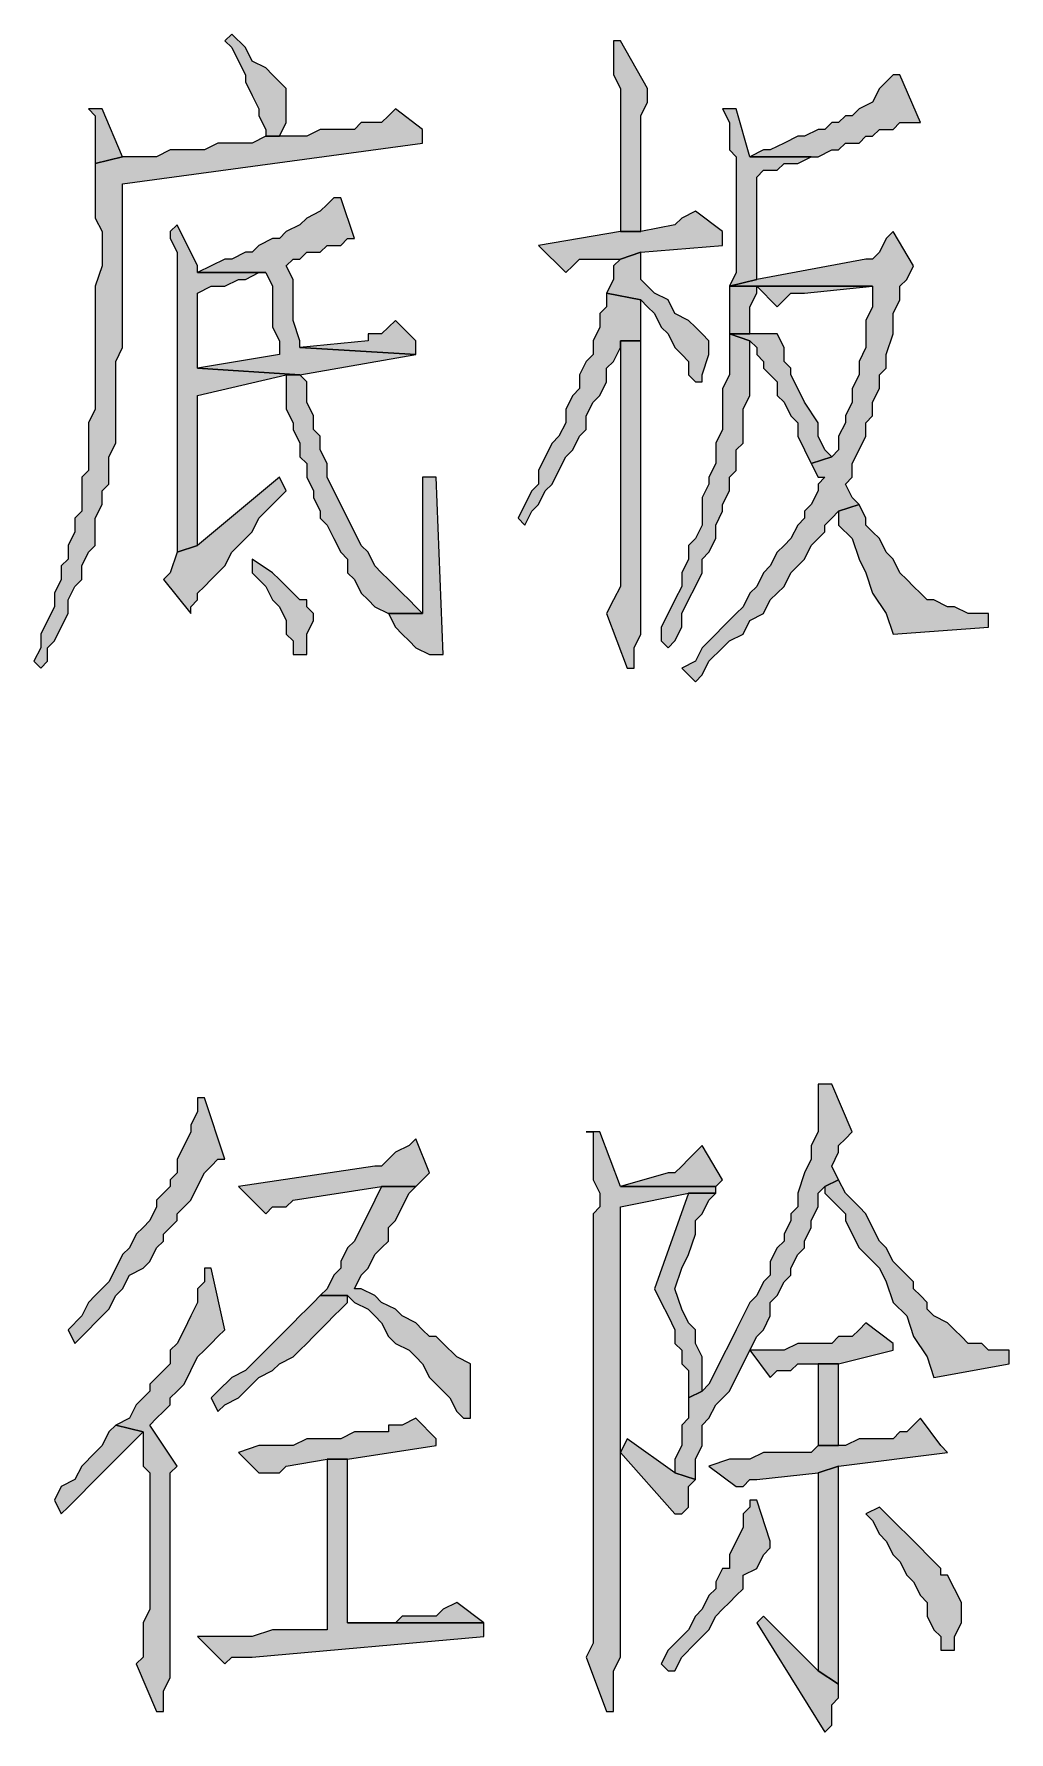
# Model space of a CAD drawing. Header units: inches. Extents: x 20 to 409, y 5 to 283.
# Drawn here: x 342.57 to 348.62, y 40.36 to 50.9 of the extents above; entities that cross this region are included whole.
import ezdxf

# ---------------------------------------------------------------- set-up
doc = ezdxf.new("R2010")
doc.units = ezdxf.units.IN
doc.header["$MEASUREMENT"] = 0
doc.layers.add('C00-00-00', color=7, linetype='Continuous')

msp = doc.modelspace()

# ---------------------------------------------------------------- hatches: boundary and pattern name
at = {"layer": 'C00-00-00'}
h = msp.add_hatch(color=0, dxfattribs=at)
h.dxf.hatch_style = 2
h.paths.add_polyline_path([(343.798, 50.902), (343.756, 50.86), (343.798, 50.818), (343.84, 50.733), (343.883, 50.648), (343.883, 50.606), (343.925, 50.521), (343.967, 50.437), (343.967, 50.394), (344.01, 50.31), (344.01, 50.267), (344.094, 50.267), (344.137, 50.352), (344.137, 50.564), (344.094, 50.606), (344.052, 50.648), (344.01, 50.691), (343.925, 50.733), (343.883, 50.818)])
h = msp.add_hatch(color=0, dxfattribs=at)
h.dxf.hatch_style = 2
h.paths.add_polyline_path([(346.211, 50.86), (346.169, 50.86), (346.169, 50.733), (346.169, 50.648), (346.211, 50.564), (346.211, 49.675), (346.338, 49.675), (346.338, 49.759), (346.338, 50.394), (346.38, 50.479), (346.38, 50.564)])
h = msp.add_hatch(color=0, dxfattribs=at)
h.dxf.hatch_style = 2
h.paths.add_polyline_path([(347.947, 50.648), (347.904, 50.648), (347.862, 50.606), (347.82, 50.564), (347.777, 50.479), (347.693, 50.437), (347.65, 50.394), (347.608, 50.394), (347.566, 50.352), (347.523, 50.352), (347.481, 50.31), (347.439, 50.31), (347.354, 50.267), (347.312, 50.267), (347.227, 50.225), (347.142, 50.183), (347.1, 50.183), (347.015, 50.14), (347.439, 50.14), (347.523, 50.183), (347.566, 50.183), (347.608, 50.225), (347.693, 50.225), (347.735, 50.267), (347.777, 50.267), (347.82, 50.31), (347.904, 50.31), (347.947, 50.352), (348.074, 50.352)])
h = msp.add_hatch(color=0, dxfattribs=at)
h.dxf.hatch_style = 2
h.paths.add_polyline_path([(344.814, 50.437), (344.772, 50.394), (344.729, 50.352), (344.602, 50.352), (344.56, 50.31), (344.348, 50.31), (344.264, 50.267), (344.01, 50.267), (343.925, 50.225), (343.713, 50.225), (343.629, 50.183), (343.417, 50.183), (343.332, 50.14), (343.121, 50.14), (342.951, 50.098), (342.951, 49.759), (342.994, 49.675), (342.994, 49.463), (342.951, 49.336), (342.951, 48.574), (342.909, 48.489), (342.909, 48.193), (342.867, 48.151), (342.867, 47.939), (342.824, 47.897), (342.824, 47.812), (342.782, 47.727), (342.782, 47.643), (342.74, 47.6), (342.74, 47.516), (342.697, 47.431), (342.697, 47.346), (342.655, 47.262), (342.613, 47.177), (342.613, 47.092), (342.57, 47.008), (342.613, 46.965), (342.655, 47.008), (342.655, 47.092), (342.697, 47.135), (342.74, 47.219), (342.782, 47.304), (342.782, 47.389), (342.824, 47.473), (342.867, 47.516), (342.867, 47.6), (342.909, 47.685), (342.951, 47.727), (342.951, 47.897), (342.994, 47.981), (342.994, 48.066), (343.036, 48.108), (343.036, 48.278), (343.078, 48.362), (343.078, 48.87), (343.121, 48.955), (343.121, 49.971), (344.983, 50.225), (344.983, 50.31)])
h = msp.add_hatch(color=0, dxfattribs=at)
h.dxf.hatch_style = 2
h.paths.add_polyline_path([(342.994, 50.437), (342.909, 50.437), (342.951, 50.394), (342.951, 50.098), (343.121, 50.14)])
h = msp.add_hatch(color=0, dxfattribs=at)
h.dxf.hatch_style = 2
h.paths.add_polyline_path([(346.931, 50.437), (346.846, 50.437), (346.888, 50.352), (346.888, 50.183), (346.931, 50.14), (346.931, 49.421), (346.888, 49.336), (347.058, 49.378), (347.058, 50.013), (347.1, 50.056), (347.185, 50.056), (347.227, 50.098), (347.312, 50.098), (347.396, 50.14), (347.015, 50.14)])
h = msp.add_hatch(color=0, dxfattribs=at)
h.dxf.hatch_style = 2
h.paths.add_polyline_path([(344.475, 49.886), (344.433, 49.886), (344.391, 49.844), (344.348, 49.802), (344.264, 49.759), (344.221, 49.717), (344.137, 49.675), (344.094, 49.632), (344.052, 49.632), (343.967, 49.59), (343.925, 49.548), (343.883, 49.548), (343.798, 49.505), (343.756, 49.505), (343.671, 49.463), (343.586, 49.421), (344.01, 49.421), (344.052, 49.336), (344.052, 49.082), (344.094, 48.997), (344.094, 48.913), (343.586, 48.828), (344.221, 48.786), (344.941, 48.913), (344.221, 48.955), (344.221, 48.997), (344.179, 49.124), (344.179, 49.378), (344.137, 49.463), (344.179, 49.505), (344.221, 49.505), (344.264, 49.548), (344.348, 49.548), (344.391, 49.59), (344.475, 49.59), (344.518, 49.632), (344.56, 49.632)])
h = msp.add_hatch(color=0, dxfattribs=at)
h.dxf.hatch_style = 2
h.paths.add_polyline_path([(346.677, 49.802), (346.592, 49.759), (346.55, 49.717), (346.338, 49.675), (346.211, 49.675), (345.703, 49.59), (345.872, 49.421), (345.915, 49.463), (345.957, 49.505), (346.211, 49.505), (346.338, 49.548), (346.846, 49.59), (346.846, 49.675)])
h = msp.add_hatch(color=0, dxfattribs=at)
h.dxf.hatch_style = 2
h.paths.add_polyline_path([(343.459, 49.717), (343.417, 49.675), (343.417, 49.632), (343.459, 49.548), (343.459, 47.685), (343.586, 47.727), (343.586, 48.659), (344.137, 48.786), (344.221, 48.786), (343.586, 48.828), (343.586, 49.294), (343.671, 49.336), (343.756, 49.336), (343.84, 49.378), (343.883, 49.378), (343.967, 49.421), (344.01, 49.421), (343.586, 49.421), (343.586, 49.463)])
h = msp.add_hatch(color=0, dxfattribs=at)
h.dxf.hatch_style = 2
h.paths.add_polyline_path([(347.904, 49.675), (347.862, 49.632), (347.82, 49.548), (347.777, 49.505), (347.735, 49.505), (347.058, 49.378), (346.888, 49.336), (347.777, 49.336), (347.777, 49.294), (347.777, 49.209), (347.735, 49.124), (347.735, 48.955), (347.693, 48.87), (347.693, 48.786), (347.65, 48.701), (347.65, 48.616), (347.608, 48.532), (347.608, 48.489), (347.566, 48.405), (347.566, 48.32), (347.523, 48.278), (347.396, 48.235), (347.439, 48.151), (347.481, 48.151), (347.439, 48.108), (347.439, 48.066), (347.396, 47.981), (347.354, 47.939), (347.354, 47.897), (347.312, 47.854), (347.269, 47.77), (347.227, 47.727), (347.185, 47.685), (347.142, 47.6), (347.1, 47.558), (347.058, 47.473), (347.015, 47.431), (346.973, 47.346), (346.931, 47.304), (346.846, 47.219), (346.804, 47.177), (346.719, 47.092), (346.677, 47.008), (346.592, 46.965), (346.677, 46.881), (346.719, 46.923), (346.761, 47.008), (346.846, 47.092), (346.888, 47.135), (346.973, 47.177), (347.015, 47.262), (347.1, 47.304), (347.142, 47.389), (347.185, 47.431), (347.227, 47.473), (347.269, 47.558), (347.312, 47.6), (347.354, 47.643), (347.396, 47.727), (347.439, 47.77), (347.481, 47.812), (347.481, 47.854), (347.523, 47.897), (347.566, 47.939), (347.693, 47.981), (347.65, 48.024), (347.608, 48.108), (347.65, 48.151), (347.65, 48.235), (347.693, 48.32), (347.735, 48.405), (347.735, 48.489), (347.777, 48.532), (347.777, 48.616), (347.82, 48.701), (347.82, 48.786), (347.862, 48.828), (347.862, 48.913), (347.904, 49.04), (347.904, 49.167), (347.947, 49.251), (347.947, 49.336), (347.989, 49.378), (348.031, 49.463)])
h = msp.add_hatch(color=0, dxfattribs=at)
h.dxf.hatch_style = 2
h.paths.add_polyline_path([(346.338, 49.548), (346.211, 49.505), (346.169, 49.463), (346.169, 49.378), (346.126, 49.294), (346.338, 49.251), (346.38, 49.209), (346.423, 49.167), (346.465, 49.082), (346.507, 49.04), (346.55, 48.955), (346.592, 48.913), (346.634, 48.87), (346.634, 48.786), (346.677, 48.743), (346.719, 48.743), (346.719, 48.786), (346.761, 48.913), (346.761, 48.997), (346.719, 49.04), (346.677, 49.082), (346.634, 49.124), (346.55, 49.167), (346.507, 49.251), (346.423, 49.294), (346.338, 49.378)])
h = msp.add_hatch(color=0, dxfattribs=at)
h.dxf.hatch_style = 2
h.paths.add_polyline_path([(346.888, 49.336), (346.888, 49.04), (347.015, 49.04), (347.015, 49.209), (347.058, 49.294), (347.058, 49.336)])
h = msp.add_hatch(color=0, dxfattribs=at)
h.dxf.hatch_style = 2
h.paths.add_polyline_path([(347.058, 49.336), (347.185, 49.209), (347.227, 49.251), (347.269, 49.294), (347.354, 49.294), (347.777, 49.336)])
h = msp.add_hatch(color=0, dxfattribs=at)
h.dxf.hatch_style = 2
h.paths.add_polyline_path([(346.126, 49.294), (346.126, 49.209), (346.084, 49.167), (346.084, 49.082), (346.042, 48.997), (346.042, 48.913), (345.999, 48.87), (345.957, 48.786), (345.957, 48.701), (345.915, 48.659), (345.872, 48.574), (345.872, 48.489), (345.83, 48.405), (345.788, 48.362), (345.745, 48.278), (345.703, 48.193), (345.703, 48.108), (345.661, 48.066), (345.618, 47.981), (345.576, 47.897), (345.618, 47.854), (345.661, 47.939), (345.703, 47.981), (345.745, 48.066), (345.788, 48.108), (345.83, 48.193), (345.872, 48.278), (345.915, 48.32), (345.957, 48.405), (345.999, 48.447), (345.999, 48.532), (346.042, 48.616), (346.084, 48.659), (346.126, 48.743), (346.126, 48.828), (346.169, 48.87), (346.211, 48.955), (346.211, 48.997), (346.338, 48.997), (346.338, 49.251)])
h = msp.add_hatch(color=0, dxfattribs=at)
h.dxf.hatch_style = 2
h.paths.add_polyline_path([(344.814, 49.124), (344.729, 49.04), (344.645, 49.04), (344.645, 48.997), (344.221, 48.955), (344.941, 48.913), (344.941, 48.997)])
h = msp.add_hatch(color=0, dxfattribs=at)
h.dxf.hatch_style = 2
h.paths.add_polyline_path([(346.888, 49.04), (346.888, 48.786), (346.846, 48.701), (346.846, 48.447), (346.804, 48.362), (346.804, 48.235), (346.761, 48.151), (346.761, 48.108), (346.719, 48.024), (346.719, 47.854), (346.677, 47.77), (346.634, 47.727), (346.634, 47.643), (346.592, 47.558), (346.592, 47.473), (346.55, 47.389), (346.507, 47.304), (346.465, 47.219), (346.465, 47.135), (346.507, 47.092), (346.55, 47.135), (346.592, 47.219), (346.592, 47.304), (346.634, 47.389), (346.677, 47.473), (346.719, 47.558), (346.719, 47.643), (346.761, 47.685), (346.804, 47.77), (346.804, 47.854), (346.846, 47.939), (346.846, 47.981), (346.888, 48.066), (346.888, 48.151), (346.931, 48.193), (346.931, 48.32), (346.973, 48.362), (346.973, 48.574), (347.015, 48.659), (347.015, 48.997)])
h = msp.add_hatch(color=0, dxfattribs=at)
h.dxf.hatch_style = 2
h.paths.add_polyline_path([(347.185, 49.04), (346.888, 49.04), (347.015, 48.997), (347.058, 48.955), (347.058, 48.913), (347.1, 48.87), (347.1, 48.828), (347.142, 48.786), (347.185, 48.743), (347.185, 48.659), (347.227, 48.616), (347.269, 48.532), (347.312, 48.489), (347.312, 48.405), (347.354, 48.32), (347.396, 48.235), (347.523, 48.278), (347.481, 48.32), (347.439, 48.405), (347.439, 48.489), (347.354, 48.616), (347.312, 48.701), (347.269, 48.786), (347.269, 48.828), (347.227, 48.87), (347.227, 48.955)])
h = msp.add_hatch(color=0, dxfattribs=at)
h.dxf.hatch_style = 2
h.paths.add_polyline_path([(346.338, 48.997), (346.211, 48.997), (346.211, 48.913), (346.211, 47.473), (346.169, 47.389), (346.126, 47.304), (346.253, 46.965), (346.296, 46.965), (346.296, 47.092), (346.338, 47.177), (346.338, 47.473)])
h = msp.add_hatch(color=0, dxfattribs=at)
h.dxf.hatch_style = 2
h.paths.add_polyline_path([(344.221, 48.786), (344.137, 48.786), (344.137, 48.743), (344.137, 48.574), (344.179, 48.489), (344.179, 48.447), (344.221, 48.362), (344.221, 48.278), (344.264, 48.235), (344.264, 48.151), (344.306, 48.066), (344.306, 48.024), (344.348, 47.939), (344.348, 47.897), (344.391, 47.854), (344.433, 47.77), (344.475, 47.685), (344.518, 47.643), (344.518, 47.558), (344.56, 47.516), (344.602, 47.431), (344.645, 47.389), (344.687, 47.346), (344.772, 47.304), (344.983, 47.304), (344.941, 47.346), (344.899, 47.389), (344.856, 47.431), (344.814, 47.473), (344.772, 47.516), (344.729, 47.558), (344.687, 47.6), (344.645, 47.685), (344.602, 47.727), (344.56, 47.812), (344.518, 47.897), (344.475, 47.981), (344.433, 48.066), (344.391, 48.151), (344.391, 48.235), (344.348, 48.32), (344.348, 48.405), (344.306, 48.447), (344.306, 48.532), (344.264, 48.616), (344.264, 48.743)])
h = msp.add_hatch(color=0, dxfattribs=at)
h.dxf.hatch_style = 2
h.paths.add_polyline_path([(344.094, 48.151), (343.586, 47.727), (343.459, 47.685), (343.417, 47.558), (343.375, 47.516), (343.544, 47.304), (343.544, 47.346), (343.586, 47.389), (343.586, 47.431), (343.629, 47.473), (343.671, 47.516), (343.713, 47.558), (343.756, 47.6), (343.798, 47.685), (343.84, 47.727), (343.925, 47.812), (343.967, 47.897), (344.052, 47.981), (344.137, 48.066)])
h = msp.add_hatch(color=0, dxfattribs=at)
h.dxf.hatch_style = 2
h.paths.add_polyline_path([(345.068, 48.151), (344.983, 48.151), (344.983, 47.304), (344.772, 47.304), (344.814, 47.219), (344.856, 47.177), (344.899, 47.135), (344.941, 47.092), (345.026, 47.05), (345.11, 47.05)])
h = msp.add_hatch(color=0, dxfattribs=at)
h.dxf.hatch_style = 2
h.paths.add_polyline_path([(347.693, 47.981), (347.566, 47.939), (347.566, 47.854), (347.65, 47.77), (347.693, 47.643), (347.735, 47.558), (347.777, 47.431), (347.862, 47.304), (347.904, 47.177), (348.497, 47.219), (348.497, 47.304), (348.455, 47.304), (348.37, 47.304), (348.285, 47.346), (348.243, 47.346), (348.158, 47.389), (348.116, 47.389), (348.074, 47.431), (348.031, 47.473), (347.989, 47.516), (347.947, 47.558), (347.904, 47.643), (347.862, 47.685), (347.82, 47.77), (347.777, 47.812), (347.735, 47.854), (347.735, 47.897)])
h = msp.add_hatch(color=0, dxfattribs=at)
h.dxf.hatch_style = 2
h.paths.add_polyline_path([(343.925, 47.643), (343.925, 47.558), (343.967, 47.516), (344.01, 47.473), (344.052, 47.389), (344.094, 47.346), (344.137, 47.262), (344.137, 47.177), (344.179, 47.135), (344.179, 47.05), (344.264, 47.05), (344.264, 47.177), (344.306, 47.262), (344.306, 47.304), (344.264, 47.346), (344.264, 47.389), (344.221, 47.389), (344.179, 47.431), (344.094, 47.516), (344.052, 47.558)])
h = msp.add_hatch(color=0, dxfattribs=at)
h.dxf.hatch_style = 2
h.paths.add_polyline_path([(347.523, 44.383), (347.439, 44.383), (347.439, 44.341), (347.439, 44.087), (347.396, 44.002), (347.396, 43.917), (347.354, 43.833), (347.312, 43.706), (347.312, 43.621), (347.269, 43.579), (347.269, 43.536), (347.227, 43.452), (347.227, 43.409), (347.185, 43.367), (347.142, 43.282), (347.142, 43.198), (347.1, 43.155), (347.058, 43.071), (347.015, 43.028), (346.973, 42.944), (346.931, 42.859), (346.888, 42.774), (346.846, 42.69), (346.804, 42.605), (346.761, 42.52), (346.719, 42.478), (346.634, 42.436), (346.634, 42.309), (346.592, 42.266), (346.592, 42.139), (346.55, 42.055), (346.55, 41.97), (346.677, 41.928), (346.677, 42.055), (346.719, 42.139), (346.719, 42.266), (346.761, 42.309), (346.804, 42.393), (346.888, 42.478), (346.931, 42.563), (346.973, 42.647), (347.015, 42.732), (347.058, 42.817), (347.1, 42.859), (347.142, 42.944), (347.142, 43.028), (347.185, 43.071), (347.227, 43.155), (347.269, 43.198), (347.269, 43.24), (347.312, 43.325), (347.354, 43.367), (347.354, 43.409), (347.396, 43.494), (347.396, 43.536), (347.439, 43.621), (347.439, 43.706), (347.481, 43.748), (347.566, 43.79), (347.523, 43.875), (347.566, 43.96), (347.566, 44.002), (347.608, 44.044), (347.65, 44.087)])
h = msp.add_hatch(color=0, dxfattribs=at)
h.dxf.hatch_style = 2
h.paths.add_polyline_path([(343.629, 44.298), (343.586, 44.298), (343.586, 44.214), (343.544, 44.129), (343.544, 44.087), (343.502, 44.002), (343.459, 43.917), (343.459, 43.833), (343.417, 43.79), (343.417, 43.748), (343.375, 43.706), (343.332, 43.663), (343.332, 43.621), (343.29, 43.536), (343.248, 43.494), (343.205, 43.452), (343.163, 43.367), (343.121, 43.325), (343.078, 43.24), (343.036, 43.155), (342.951, 43.071), (342.909, 43.028), (342.867, 42.944), (342.782, 42.859), (342.824, 42.774), (342.909, 42.859), (342.951, 42.901), (343.036, 42.986), (343.078, 43.071), (343.121, 43.113), (343.163, 43.198), (343.248, 43.24), (343.29, 43.282), (343.332, 43.367), (343.375, 43.409), (343.375, 43.452), (343.417, 43.494), (343.459, 43.536), (343.459, 43.579), (343.502, 43.621), (343.544, 43.663), (343.586, 43.748), (343.629, 43.833), (343.671, 43.875), (343.713, 43.917), (343.756, 43.917)])
h = msp.add_hatch(color=0, dxfattribs=at)
h.dxf.hatch_style = 2
h.paths.add_polyline_path([(346.084, 44.087), (345.999, 44.087), (346.042, 44.087), (346.042, 43.79), (346.084, 43.706), (346.084, 43.621), (346.042, 43.579), (346.042, 42.309), (346.042, 42.139), (346.042, 40.912), (345.999, 40.827), (346.126, 40.488), (346.169, 40.488), (346.169, 40.615), (346.169, 40.742), (346.211, 40.827), (346.211, 43.621), (346.634, 43.706), (346.804, 43.706), (346.804, 43.748), (346.211, 43.748)])
h = msp.add_hatch(color=0, dxfattribs=at)
h.dxf.hatch_style = 2
h.paths.add_polyline_path([(344.941, 44.044), (344.899, 44.002), (344.814, 43.96), (344.772, 43.917), (344.729, 43.875), (344.687, 43.875), (343.84, 43.748), (344.01, 43.579), (344.052, 43.621), (344.137, 43.621), (344.179, 43.663), (344.729, 43.748), (344.941, 43.748), (344.983, 43.79), (345.026, 43.833)])
h = msp.add_hatch(color=0, dxfattribs=at)
h.dxf.hatch_style = 2
h.paths.add_polyline_path([(346.719, 44.002), (346.634, 43.917), (346.592, 43.875), (346.55, 43.833), (346.507, 43.833), (346.211, 43.748), (346.804, 43.748), (346.846, 43.79)])
h = msp.add_hatch(color=0, dxfattribs=at)
h.dxf.hatch_style = 2
h.paths.add_polyline_path([(344.941, 43.748), (344.729, 43.748), (344.687, 43.663), (344.645, 43.579), (344.602, 43.494), (344.56, 43.409), (344.518, 43.367), (344.475, 43.282), (344.475, 43.24), (344.433, 43.198), (344.391, 43.113), (344.348, 43.071), (344.518, 43.071), (344.56, 43.028), (344.645, 42.986), (344.687, 42.944), (344.729, 42.901), (344.772, 42.817), (344.814, 42.774), (344.899, 42.732), (344.941, 42.69), (344.983, 42.647), (345.026, 42.563), (345.068, 42.52), (345.11, 42.478), (345.153, 42.436), (345.195, 42.351), (345.237, 42.309), (345.28, 42.309), (345.28, 42.351), (345.28, 42.647), (345.195, 42.69), (345.11, 42.774), (345.068, 42.817), (345.026, 42.817), (344.983, 42.859), (344.941, 42.901), (344.856, 42.944), (344.814, 42.986), (344.729, 43.028), (344.687, 43.071), (344.602, 43.113), (344.56, 43.113), (344.602, 43.198), (344.645, 43.24), (344.687, 43.325), (344.729, 43.367), (344.772, 43.409), (344.772, 43.494), (344.814, 43.536), (344.856, 43.621), (344.899, 43.706)])
h = msp.add_hatch(color=0, dxfattribs=at)
h.dxf.hatch_style = 2
h.paths.add_polyline_path([(347.566, 43.79), (347.481, 43.748), (347.481, 43.706), (347.523, 43.663), (347.566, 43.621), (347.608, 43.579), (347.608, 43.536), (347.65, 43.452), (347.693, 43.367), (347.735, 43.325), (347.82, 43.24), (347.862, 43.155), (347.904, 43.028), (347.989, 42.944), (348.031, 42.817), (348.116, 42.69), (348.158, 42.563), (348.624, 42.647), (348.624, 42.732), (348.582, 42.732), (348.497, 42.732), (348.455, 42.774), (348.37, 42.774), (348.328, 42.817), (348.285, 42.859), (348.243, 42.901), (348.158, 42.944), (348.116, 42.986), (348.116, 43.028), (348.074, 43.071), (348.031, 43.113), (348.031, 43.155), (347.989, 43.198), (347.947, 43.24), (347.904, 43.282), (347.862, 43.367), (347.82, 43.409), (347.777, 43.494), (347.735, 43.579), (347.693, 43.621), (347.608, 43.706)])
h = msp.add_hatch(color=0, dxfattribs=at)
h.dxf.hatch_style = 2
h.paths.add_polyline_path([(346.804, 43.706), (346.634, 43.706), (346.423, 43.113), (346.465, 43.028), (346.507, 42.944), (346.55, 42.859), (346.55, 42.774), (346.592, 42.732), (346.592, 42.647), (346.634, 42.605), (346.634, 42.436), (346.719, 42.478), (346.719, 42.69), (346.677, 42.774), (346.677, 42.859), (346.634, 42.901), (346.592, 42.986), (346.55, 43.113), (346.592, 43.24), (346.634, 43.325), (346.677, 43.452), (346.677, 43.536), (346.719, 43.579), (346.761, 43.663)])
h = msp.add_hatch(color=0, dxfattribs=at)
h.dxf.hatch_style = 2
h.paths.add_polyline_path([(343.671, 43.24), (343.629, 43.24), (343.629, 43.155), (343.586, 43.113), (343.586, 43.028), (343.544, 42.944), (343.502, 42.859), (343.459, 42.774), (343.417, 42.732), (343.417, 42.647), (343.375, 42.605), (343.332, 42.563), (343.29, 42.52), (343.29, 42.478), (343.248, 42.436), (343.205, 42.393), (343.163, 42.309), (343.078, 42.266), (343.248, 42.224), (343.248, 42.012), (343.29, 41.97), (343.29, 41.928), (343.29, 41.885), (343.29, 41.123), (343.248, 41.039), (343.248, 40.827), (343.205, 40.785), (343.332, 40.488), (343.375, 40.488), (343.375, 40.531), (343.375, 40.615), (343.417, 40.7), (343.417, 41.97), (343.459, 42.012), (343.29, 42.266), (343.332, 42.309), (343.375, 42.351), (343.417, 42.393), (343.417, 42.436), (343.459, 42.478), (343.502, 42.52), (343.544, 42.605), (343.586, 42.69), (343.629, 42.732), (343.671, 42.774), (343.713, 42.817), (343.756, 42.859)])
h = msp.add_hatch(color=0, dxfattribs=at)
h.dxf.hatch_style = 2
h.paths.add_polyline_path([(344.348, 43.071), (344.306, 43.028), (344.264, 42.986), (344.221, 42.944), (344.179, 42.901), (344.137, 42.859), (344.094, 42.817), (344.052, 42.774), (344.01, 42.732), (343.925, 42.647), (343.883, 42.605), (343.798, 42.563), (343.713, 42.478), (343.671, 42.436), (343.713, 42.351), (343.756, 42.393), (343.84, 42.436), (343.925, 42.52), (343.967, 42.563), (344.052, 42.605), (344.094, 42.647), (344.179, 42.69), (344.221, 42.732), (344.264, 42.774), (344.306, 42.817), (344.348, 42.859), (344.391, 42.901), (344.433, 42.944), (344.475, 42.986), (344.518, 43.028), (344.518, 43.071)])
h = msp.add_hatch(color=0, dxfattribs=at)
h.dxf.hatch_style = 2
h.paths.add_polyline_path([(347.735, 42.901), (347.693, 42.859), (347.65, 42.817), (347.566, 42.817), (347.523, 42.774), (347.312, 42.774), (347.227, 42.732), (347.015, 42.732), (347.142, 42.563), (347.185, 42.605), (347.269, 42.605), (347.312, 42.647), (347.566, 42.647), (347.904, 42.732), (347.904, 42.774)])
h = msp.add_hatch(color=0, dxfattribs=at)
h.dxf.hatch_style = 2
h.paths.add_polyline_path([(347.566, 42.139), (347.566, 42.647), (347.439, 42.647), (347.439, 42.139)])
h = msp.add_hatch(color=0, dxfattribs=at)
h.dxf.hatch_style = 2
h.paths.add_polyline_path([(344.941, 42.309), (344.856, 42.266), (344.772, 42.266), (344.772, 42.224), (344.56, 42.224), (344.475, 42.182), (344.264, 42.182), (344.179, 42.139), (343.967, 42.139), (343.84, 42.097), (343.967, 41.97), (344.094, 41.97), (344.137, 42.012), (344.391, 42.055), (344.518, 42.055), (345.068, 42.139), (345.068, 42.182)])
h = msp.add_hatch(color=0, dxfattribs=at)
h.dxf.hatch_style = 2
h.paths.add_polyline_path([(348.074, 42.309), (348.031, 42.266), (347.989, 42.224), (347.947, 42.224), (347.904, 42.182), (347.693, 42.182), (347.608, 42.139), (347.439, 42.139), (347.396, 42.097), (347.1, 42.097), (347.015, 42.055), (346.888, 42.055), (346.761, 42.012), (346.931, 41.885), (346.973, 41.885), (347.015, 41.928), (347.058, 41.928), (347.439, 41.97), (347.566, 42.012), (348.243, 42.097), (348.201, 42.139)])
h = msp.add_hatch(color=0, dxfattribs=at)
h.dxf.hatch_style = 2
h.paths.add_polyline_path([(343.078, 42.266), (343.036, 42.224), (342.994, 42.139), (342.951, 42.097), (342.867, 42.012), (342.824, 41.928), (342.74, 41.885), (342.697, 41.801), (342.74, 41.716), (342.782, 41.758), (342.867, 41.843), (342.909, 41.885), (342.994, 41.97), (343.036, 42.012), (343.078, 42.055), (343.163, 42.139), (343.205, 42.182), (343.248, 42.224)])
h = msp.add_hatch(color=0, dxfattribs=at)
h.dxf.hatch_style = 2
h.paths.add_polyline_path([(346.253, 42.182), (346.211, 42.097), (346.55, 41.716), (346.592, 41.716), (346.634, 41.758), (346.634, 41.885), (346.677, 41.928), (346.55, 41.97)])
h = msp.add_hatch(color=0, dxfattribs=at)
h.dxf.hatch_style = 2
h.paths.add_polyline_path([(344.518, 42.055), (344.391, 42.055), (344.391, 40.996), (344.052, 40.996), (343.925, 40.954), (343.586, 40.954), (343.756, 40.785), (343.798, 40.827), (343.925, 40.827), (345.364, 40.954), (345.364, 41.039), (344.518, 41.039)])
h = msp.add_hatch(color=0, dxfattribs=at)
h.dxf.hatch_style = 2
h.paths.add_polyline_path([(347.566, 42.012), (347.439, 41.97), (347.439, 40.742), (347.566, 40.658)])
h = msp.add_hatch(color=0, dxfattribs=at)
h.dxf.hatch_style = 2
h.paths.add_polyline_path([(347.015, 41.801), (347.015, 41.758), (346.973, 41.716), (346.973, 41.631), (346.931, 41.547), (346.888, 41.462), (346.888, 41.377), (346.846, 41.377), (346.804, 41.293), (346.804, 41.25), (346.761, 41.208), (346.719, 41.123), (346.677, 41.081), (346.634, 40.996), (346.592, 40.954), (346.507, 40.869), (346.465, 40.785), (346.507, 40.742), (346.55, 40.742), (346.592, 40.827), (346.677, 40.912), (346.719, 40.954), (346.761, 40.996), (346.804, 41.081), (346.846, 41.123), (346.888, 41.166), (346.931, 41.208), (346.973, 41.25), (346.973, 41.335), (347.058, 41.377), (347.1, 41.462), (347.142, 41.504), (347.142, 41.547), (347.058, 41.801)])
h = msp.add_hatch(color=0, dxfattribs=at)
h.dxf.hatch_style = 2
h.paths.add_polyline_path([(347.82, 41.758), (347.735, 41.716), (347.777, 41.674), (347.82, 41.589), (347.862, 41.547), (347.904, 41.462), (347.947, 41.42), (347.989, 41.335), (348.031, 41.293), (348.074, 41.208), (348.116, 41.166), (348.116, 41.081), (348.158, 40.996), (348.201, 40.954), (348.201, 40.869), (348.285, 40.869), (348.285, 40.954), (348.328, 41.039), (348.328, 41.166), (348.285, 41.25), (348.243, 41.335), (348.201, 41.335), (348.201, 41.377), (348.158, 41.42), (348.116, 41.462), (348.074, 41.504), (347.989, 41.589), (347.947, 41.631), (347.862, 41.716)])
h = msp.add_hatch(color=0, dxfattribs=at)
h.dxf.hatch_style = 2
h.paths.add_polyline_path([(345.195, 41.166), (345.11, 41.123), (345.068, 41.081), (344.856, 41.081), (344.814, 41.039), (344.518, 41.039), (345.364, 41.039)])
h = msp.add_hatch(color=0, dxfattribs=at)
h.dxf.hatch_style = 2
h.paths.add_polyline_path([(347.1, 41.081), (347.058, 41.039), (347.481, 40.361), (347.523, 40.404), (347.523, 40.531), (347.566, 40.573), (347.566, 40.658), (347.439, 40.742)])

# ---------------------------------------------------------------- linework, layer by layer
at = {"layer": 'C00-00-00', "color": 0, "lineweight": 0}
for points in [[(343.798, 50.902), (343.756, 50.86), (343.798, 50.818), (343.84, 50.733), (343.883, 50.648), (343.883, 50.606), (343.925, 50.521), (343.967, 50.437), (343.967, 50.394), (344.01, 50.31), (344.01, 50.267), (344.094, 50.267), (344.137, 50.352), (344.137, 50.564), (344.094, 50.606), (344.052, 50.648), (344.01, 50.691), (343.925, 50.733), (343.883, 50.818)], [(346.211, 50.86), (346.169, 50.86), (346.169, 50.733), (346.169, 50.648), (346.211, 50.564), (346.211, 49.675), (346.338, 49.675), (346.338, 49.759), (346.338, 50.394), (346.38, 50.479), (346.38, 50.564)], [(347.947, 50.648), (347.904, 50.648), (347.862, 50.606), (347.82, 50.564), (347.777, 50.479), (347.693, 50.437), (347.65, 50.394), (347.608, 50.394), (347.566, 50.352), (347.523, 50.352), (347.481, 50.31), (347.439, 50.31), (347.354, 50.267), (347.312, 50.267), (347.227, 50.225), (347.142, 50.183), (347.1, 50.183), (347.015, 50.14), (347.439, 50.14), (347.523, 50.183), (347.566, 50.183), (347.608, 50.225), (347.693, 50.225), (347.735, 50.267), (347.777, 50.267), (347.82, 50.31), (347.904, 50.31), (347.947, 50.352), (348.074, 50.352)], [(344.814, 50.437), (344.772, 50.394), (344.729, 50.352), (344.602, 50.352), (344.56, 50.31), (344.348, 50.31), (344.264, 50.267), (344.01, 50.267), (343.925, 50.225), (343.713, 50.225), (343.629, 50.183), (343.417, 50.183), (343.332, 50.14), (343.121, 50.14), (342.951, 50.098), (342.951, 49.759), (342.994, 49.675), (342.994, 49.463), (342.951, 49.336), (342.951, 48.574), (342.909, 48.489), (342.909, 48.193), (342.867, 48.151), (342.867, 47.939), (342.824, 47.897), (342.824, 47.812), (342.782, 47.727), (342.782, 47.643), (342.74, 47.6), (342.74, 47.516), (342.697, 47.431), (342.697, 47.346), (342.655, 47.262), (342.613, 47.177), (342.613, 47.092), (342.57, 47.008), (342.613, 46.965), (342.655, 47.008), (342.655, 47.092), (342.697, 47.135), (342.74, 47.219), (342.782, 47.304), (342.782, 47.389), (342.824, 47.473), (342.867, 47.516), (342.867, 47.6), (342.909, 47.685), (342.951, 47.727), (342.951, 47.897), (342.994, 47.981), (342.994, 48.066), (343.036, 48.108), (343.036, 48.278), (343.078, 48.362), (343.078, 48.87), (343.121, 48.955), (343.121, 49.971), (344.983, 50.225), (344.983, 50.31)], [(342.994, 50.437), (342.909, 50.437), (342.951, 50.394), (342.951, 50.098), (343.121, 50.14)], [(346.931, 50.437), (346.846, 50.437), (346.888, 50.352), (346.888, 50.183), (346.931, 50.14), (346.931, 49.421), (346.888, 49.336), (347.058, 49.378), (347.058, 50.013), (347.1, 50.056), (347.185, 50.056), (347.227, 50.098), (347.312, 50.098), (347.396, 50.14), (347.015, 50.14)], [(344.475, 49.886), (344.433, 49.886), (344.391, 49.844), (344.348, 49.802), (344.264, 49.759), (344.221, 49.717), (344.137, 49.675), (344.094, 49.632), (344.052, 49.632), (343.967, 49.59), (343.925, 49.548), (343.883, 49.548), (343.798, 49.505), (343.756, 49.505), (343.671, 49.463), (343.586, 49.421), (344.01, 49.421), (344.052, 49.336), (344.052, 49.082), (344.094, 48.997), (344.094, 48.913), (343.586, 48.828), (344.221, 48.786), (344.941, 48.913), (344.221, 48.955), (344.221, 48.997), (344.179, 49.124), (344.179, 49.378), (344.137, 49.463), (344.179, 49.505), (344.221, 49.505), (344.264, 49.548), (344.348, 49.548), (344.391, 49.59), (344.475, 49.59), (344.518, 49.632), (344.56, 49.632)], [(346.677, 49.802), (346.592, 49.759), (346.55, 49.717), (346.338, 49.675), (346.211, 49.675), (345.703, 49.59), (345.872, 49.421), (345.915, 49.463), (345.957, 49.505), (346.211, 49.505), (346.338, 49.548), (346.846, 49.59), (346.846, 49.675)], [(343.459, 49.717), (343.417, 49.675), (343.417, 49.632), (343.459, 49.548), (343.459, 47.685), (343.586, 47.727), (343.586, 48.659), (344.137, 48.786), (344.221, 48.786), (343.586, 48.828), (343.586, 49.294), (343.671, 49.336), (343.756, 49.336), (343.84, 49.378), (343.883, 49.378), (343.967, 49.421), (344.01, 49.421), (343.586, 49.421), (343.586, 49.463)], [(347.904, 49.675), (347.862, 49.632), (347.82, 49.548), (347.777, 49.505), (347.735, 49.505), (347.058, 49.378), (346.888, 49.336), (347.777, 49.336), (347.777, 49.294), (347.777, 49.209), (347.735, 49.124), (347.735, 48.955), (347.693, 48.87), (347.693, 48.786), (347.65, 48.701), (347.65, 48.616), (347.608, 48.532), (347.608, 48.489), (347.566, 48.405), (347.566, 48.32), (347.523, 48.278), (347.396, 48.235), (347.439, 48.151), (347.481, 48.151), (347.439, 48.108), (347.439, 48.066), (347.396, 47.981), (347.354, 47.939), (347.354, 47.897), (347.312, 47.854), (347.269, 47.77), (347.227, 47.727), (347.185, 47.685), (347.142, 47.6), (347.1, 47.558), (347.058, 47.473), (347.015, 47.431), (346.973, 47.346), (346.931, 47.304), (346.846, 47.219), (346.804, 47.177), (346.719, 47.092), (346.677, 47.008), (346.592, 46.965), (346.677, 46.881), (346.719, 46.923), (346.761, 47.008), (346.846, 47.092), (346.888, 47.135), (346.973, 47.177), (347.015, 47.262), (347.1, 47.304), (347.142, 47.389), (347.185, 47.431), (347.227, 47.473), (347.269, 47.558), (347.312, 47.6), (347.354, 47.643), (347.396, 47.727), (347.439, 47.77), (347.481, 47.812), (347.481, 47.854), (347.523, 47.897), (347.566, 47.939), (347.693, 47.981), (347.65, 48.024), (347.608, 48.108), (347.65, 48.151), (347.65, 48.235), (347.693, 48.32), (347.735, 48.405), (347.735, 48.489), (347.777, 48.532), (347.777, 48.616), (347.82, 48.701), (347.82, 48.786), (347.862, 48.828), (347.862, 48.913), (347.904, 49.04), (347.904, 49.167), (347.947, 49.251), (347.947, 49.336), (347.989, 49.378), (348.031, 49.463)], [(346.338, 49.548), (346.211, 49.505), (346.169, 49.463), (346.169, 49.378), (346.126, 49.294), (346.338, 49.251), (346.38, 49.209), (346.423, 49.167), (346.465, 49.082), (346.507, 49.04), (346.55, 48.955), (346.592, 48.913), (346.634, 48.87), (346.634, 48.786), (346.677, 48.743), (346.719, 48.743), (346.719, 48.786), (346.761, 48.913), (346.761, 48.997), (346.719, 49.04), (346.677, 49.082), (346.634, 49.124), (346.55, 49.167), (346.507, 49.251), (346.423, 49.294), (346.338, 49.378)], [(346.888, 49.336), (346.888, 49.04), (347.015, 49.04), (347.015, 49.209), (347.058, 49.294), (347.058, 49.336)], [(347.058, 49.336), (347.185, 49.209), (347.227, 49.251), (347.269, 49.294), (347.354, 49.294), (347.777, 49.336)], [(346.126, 49.294), (346.126, 49.209), (346.084, 49.167), (346.084, 49.082), (346.042, 48.997), (346.042, 48.913), (345.999, 48.87), (345.957, 48.786), (345.957, 48.701), (345.915, 48.659), (345.872, 48.574), (345.872, 48.489), (345.83, 48.405), (345.788, 48.362), (345.745, 48.278), (345.703, 48.193), (345.703, 48.108), (345.661, 48.066), (345.618, 47.981), (345.576, 47.897), (345.618, 47.854), (345.661, 47.939), (345.703, 47.981), (345.745, 48.066), (345.788, 48.108), (345.83, 48.193), (345.872, 48.278), (345.915, 48.32), (345.957, 48.405), (345.999, 48.447), (345.999, 48.532), (346.042, 48.616), (346.084, 48.659), (346.126, 48.743), (346.126, 48.828), (346.169, 48.87), (346.211, 48.955), (346.211, 48.997), (346.338, 48.997), (346.338, 49.251)], [(344.814, 49.124), (344.729, 49.04), (344.645, 49.04), (344.645, 48.997), (344.221, 48.955), (344.941, 48.913), (344.941, 48.997)], [(346.888, 49.04), (346.888, 48.786), (346.846, 48.701), (346.846, 48.447), (346.804, 48.362), (346.804, 48.235), (346.761, 48.151), (346.761, 48.108), (346.719, 48.024), (346.719, 47.854), (346.677, 47.77), (346.634, 47.727), (346.634, 47.643), (346.592, 47.558), (346.592, 47.473), (346.55, 47.389), (346.507, 47.304), (346.465, 47.219), (346.465, 47.135), (346.507, 47.092), (346.55, 47.135), (346.592, 47.219), (346.592, 47.304), (346.634, 47.389), (346.677, 47.473), (346.719, 47.558), (346.719, 47.643), (346.761, 47.685), (346.804, 47.77), (346.804, 47.854), (346.846, 47.939), (346.846, 47.981), (346.888, 48.066), (346.888, 48.151), (346.931, 48.193), (346.931, 48.32), (346.973, 48.362), (346.973, 48.574), (347.015, 48.659), (347.015, 48.997)], [(347.185, 49.04), (346.888, 49.04), (347.015, 48.997), (347.058, 48.955), (347.058, 48.913), (347.1, 48.87), (347.1, 48.828), (347.142, 48.786), (347.185, 48.743), (347.185, 48.659), (347.227, 48.616), (347.269, 48.532), (347.312, 48.489), (347.312, 48.405), (347.354, 48.32), (347.396, 48.235), (347.523, 48.278), (347.481, 48.32), (347.439, 48.405), (347.439, 48.489), (347.354, 48.616), (347.312, 48.701), (347.269, 48.786), (347.269, 48.828), (347.227, 48.87), (347.227, 48.955)], [(346.338, 48.997), (346.211, 48.997), (346.211, 48.913), (346.211, 47.473), (346.169, 47.389), (346.126, 47.304), (346.253, 46.965), (346.296, 46.965), (346.296, 47.092), (346.338, 47.177), (346.338, 47.473)], [(344.221, 48.786), (344.137, 48.786), (344.137, 48.743), (344.137, 48.574), (344.179, 48.489), (344.179, 48.447), (344.221, 48.362), (344.221, 48.278), (344.264, 48.235), (344.264, 48.151), (344.306, 48.066), (344.306, 48.024), (344.348, 47.939), (344.348, 47.897), (344.391, 47.854), (344.433, 47.77), (344.475, 47.685), (344.518, 47.643), (344.518, 47.558), (344.56, 47.516), (344.602, 47.431), (344.645, 47.389), (344.687, 47.346), (344.772, 47.304), (344.983, 47.304), (344.941, 47.346), (344.899, 47.389), (344.856, 47.431), (344.814, 47.473), (344.772, 47.516), (344.729, 47.558), (344.687, 47.6), (344.645, 47.685), (344.602, 47.727), (344.56, 47.812), (344.518, 47.897), (344.475, 47.981), (344.433, 48.066), (344.391, 48.151), (344.391, 48.235), (344.348, 48.32), (344.348, 48.405), (344.306, 48.447), (344.306, 48.532), (344.264, 48.616), (344.264, 48.743)], [(344.094, 48.151), (343.586, 47.727), (343.459, 47.685), (343.417, 47.558), (343.375, 47.516), (343.544, 47.304), (343.544, 47.346), (343.586, 47.389), (343.586, 47.431), (343.629, 47.473), (343.671, 47.516), (343.713, 47.558), (343.756, 47.6), (343.798, 47.685), (343.84, 47.727), (343.925, 47.812), (343.967, 47.897), (344.052, 47.981), (344.137, 48.066)], [(345.068, 48.151), (344.983, 48.151), (344.983, 47.304), (344.772, 47.304), (344.814, 47.219), (344.856, 47.177), (344.899, 47.135), (344.941, 47.092), (345.026, 47.05), (345.11, 47.05)], [(347.693, 47.981), (347.566, 47.939), (347.566, 47.854), (347.65, 47.77), (347.693, 47.643), (347.735, 47.558), (347.777, 47.431), (347.862, 47.304), (347.904, 47.177), (348.497, 47.219), (348.497, 47.304), (348.455, 47.304), (348.37, 47.304), (348.285, 47.346), (348.243, 47.346), (348.158, 47.389), (348.116, 47.389), (348.074, 47.431), (348.031, 47.473), (347.989, 47.516), (347.947, 47.558), (347.904, 47.643), (347.862, 47.685), (347.82, 47.77), (347.777, 47.812), (347.735, 47.854), (347.735, 47.897)], [(343.925, 47.643), (343.925, 47.558), (343.967, 47.516), (344.01, 47.473), (344.052, 47.389), (344.094, 47.346), (344.137, 47.262), (344.137, 47.177), (344.179, 47.135), (344.179, 47.05), (344.264, 47.05), (344.264, 47.177), (344.306, 47.262), (344.306, 47.304), (344.264, 47.346), (344.264, 47.389), (344.221, 47.389), (344.179, 47.431), (344.094, 47.516), (344.052, 47.558)], [(347.523, 44.383), (347.439, 44.383), (347.439, 44.341), (347.439, 44.087), (347.396, 44.002), (347.396, 43.917), (347.354, 43.833), (347.312, 43.706), (347.312, 43.621), (347.269, 43.579), (347.269, 43.536), (347.227, 43.452), (347.227, 43.409), (347.185, 43.367), (347.142, 43.282), (347.142, 43.198), (347.1, 43.155), (347.058, 43.071), (347.015, 43.028), (346.973, 42.944), (346.931, 42.859), (346.888, 42.774), (346.846, 42.69), (346.804, 42.605), (346.761, 42.52), (346.719, 42.478), (346.634, 42.436), (346.634, 42.309), (346.592, 42.266), (346.592, 42.139), (346.55, 42.055), (346.55, 41.97), (346.677, 41.928), (346.677, 42.055), (346.719, 42.139), (346.719, 42.266), (346.761, 42.309), (346.804, 42.393), (346.888, 42.478), (346.931, 42.563), (346.973, 42.647), (347.015, 42.732), (347.058, 42.817), (347.1, 42.859), (347.142, 42.944), (347.142, 43.028), (347.185, 43.071), (347.227, 43.155), (347.269, 43.198), (347.269, 43.24), (347.312, 43.325), (347.354, 43.367), (347.354, 43.409), (347.396, 43.494), (347.396, 43.536), (347.439, 43.621), (347.439, 43.706), (347.481, 43.748), (347.566, 43.79), (347.523, 43.875), (347.566, 43.96), (347.566, 44.002), (347.608, 44.044), (347.65, 44.087)], [(343.629, 44.298), (343.586, 44.298), (343.586, 44.214), (343.544, 44.129), (343.544, 44.087), (343.502, 44.002), (343.459, 43.917), (343.459, 43.833), (343.417, 43.79), (343.417, 43.748), (343.375, 43.706), (343.332, 43.663), (343.332, 43.621), (343.29, 43.536), (343.248, 43.494), (343.205, 43.452), (343.163, 43.367), (343.121, 43.325), (343.078, 43.24), (343.036, 43.155), (342.951, 43.071), (342.909, 43.028), (342.867, 42.944), (342.782, 42.859), (342.824, 42.774), (342.909, 42.859), (342.951, 42.901), (343.036, 42.986), (343.078, 43.071), (343.121, 43.113), (343.163, 43.198), (343.248, 43.24), (343.29, 43.282), (343.332, 43.367), (343.375, 43.409), (343.375, 43.452), (343.417, 43.494), (343.459, 43.536), (343.459, 43.579), (343.502, 43.621), (343.544, 43.663), (343.586, 43.748), (343.629, 43.833), (343.671, 43.875), (343.713, 43.917), (343.756, 43.917)], [(346.084, 44.087), (345.999, 44.087), (346.042, 44.087), (346.042, 43.79), (346.084, 43.706), (346.084, 43.621), (346.042, 43.579), (346.042, 42.309), (346.042, 42.139), (346.042, 40.912), (345.999, 40.827), (346.126, 40.488), (346.169, 40.488), (346.169, 40.615), (346.169, 40.742), (346.211, 40.827), (346.211, 43.621), (346.634, 43.706), (346.804, 43.706), (346.804, 43.748), (346.211, 43.748)], [(344.941, 44.044), (344.899, 44.002), (344.814, 43.96), (344.772, 43.917), (344.729, 43.875), (344.687, 43.875), (343.84, 43.748), (344.01, 43.579), (344.052, 43.621), (344.137, 43.621), (344.179, 43.663), (344.729, 43.748), (344.941, 43.748), (344.983, 43.79), (345.026, 43.833)], [(346.719, 44.002), (346.634, 43.917), (346.592, 43.875), (346.55, 43.833), (346.507, 43.833), (346.211, 43.748), (346.804, 43.748), (346.846, 43.79)], [(344.941, 43.748), (344.729, 43.748), (344.687, 43.663), (344.645, 43.579), (344.602, 43.494), (344.56, 43.409), (344.518, 43.367), (344.475, 43.282), (344.475, 43.24), (344.433, 43.198), (344.391, 43.113), (344.348, 43.071), (344.518, 43.071), (344.56, 43.028), (344.645, 42.986), (344.687, 42.944), (344.729, 42.901), (344.772, 42.817), (344.814, 42.774), (344.899, 42.732), (344.941, 42.69), (344.983, 42.647), (345.026, 42.563), (345.068, 42.52), (345.11, 42.478), (345.153, 42.436), (345.195, 42.351), (345.237, 42.309), (345.28, 42.309), (345.28, 42.351), (345.28, 42.647), (345.195, 42.69), (345.11, 42.774), (345.068, 42.817), (345.026, 42.817), (344.983, 42.859), (344.941, 42.901), (344.856, 42.944), (344.814, 42.986), (344.729, 43.028), (344.687, 43.071), (344.602, 43.113), (344.56, 43.113), (344.602, 43.198), (344.645, 43.24), (344.687, 43.325), (344.729, 43.367), (344.772, 43.409), (344.772, 43.494), (344.814, 43.536), (344.856, 43.621), (344.899, 43.706)], [(347.566, 43.79), (347.481, 43.748), (347.481, 43.706), (347.523, 43.663), (347.566, 43.621), (347.608, 43.579), (347.608, 43.536), (347.65, 43.452), (347.693, 43.367), (347.735, 43.325), (347.82, 43.24), (347.862, 43.155), (347.904, 43.028), (347.989, 42.944), (348.031, 42.817), (348.116, 42.69), (348.158, 42.563), (348.624, 42.647), (348.624, 42.732), (348.582, 42.732), (348.497, 42.732), (348.455, 42.774), (348.37, 42.774), (348.328, 42.817), (348.285, 42.859), (348.243, 42.901), (348.158, 42.944), (348.116, 42.986), (348.116, 43.028), (348.074, 43.071), (348.031, 43.113), (348.031, 43.155), (347.989, 43.198), (347.947, 43.24), (347.904, 43.282), (347.862, 43.367), (347.82, 43.409), (347.777, 43.494), (347.735, 43.579), (347.693, 43.621), (347.608, 43.706)], [(346.804, 43.706), (346.634, 43.706), (346.423, 43.113), (346.465, 43.028), (346.507, 42.944), (346.55, 42.859), (346.55, 42.774), (346.592, 42.732), (346.592, 42.647), (346.634, 42.605), (346.634, 42.436), (346.719, 42.478), (346.719, 42.69), (346.677, 42.774), (346.677, 42.859), (346.634, 42.901), (346.592, 42.986), (346.55, 43.113), (346.592, 43.24), (346.634, 43.325), (346.677, 43.452), (346.677, 43.536), (346.719, 43.579), (346.761, 43.663)], [(343.671, 43.24), (343.629, 43.24), (343.629, 43.155), (343.586, 43.113), (343.586, 43.028), (343.544, 42.944), (343.502, 42.859), (343.459, 42.774), (343.417, 42.732), (343.417, 42.647), (343.375, 42.605), (343.332, 42.563), (343.29, 42.52), (343.29, 42.478), (343.248, 42.436), (343.205, 42.393), (343.163, 42.309), (343.078, 42.266), (343.248, 42.224), (343.248, 42.012), (343.29, 41.97), (343.29, 41.928), (343.29, 41.885), (343.29, 41.123), (343.248, 41.039), (343.248, 40.827), (343.205, 40.785), (343.332, 40.488), (343.375, 40.488), (343.375, 40.531), (343.375, 40.615), (343.417, 40.7), (343.417, 41.97), (343.459, 42.012), (343.29, 42.266), (343.332, 42.309), (343.375, 42.351), (343.417, 42.393), (343.417, 42.436), (343.459, 42.478), (343.502, 42.52), (343.544, 42.605), (343.586, 42.69), (343.629, 42.732), (343.671, 42.774), (343.713, 42.817), (343.756, 42.859)], [(344.348, 43.071), (344.306, 43.028), (344.264, 42.986), (344.221, 42.944), (344.179, 42.901), (344.137, 42.859), (344.094, 42.817), (344.052, 42.774), (344.01, 42.732), (343.925, 42.647), (343.883, 42.605), (343.798, 42.563), (343.713, 42.478), (343.671, 42.436), (343.713, 42.351), (343.756, 42.393), (343.84, 42.436), (343.925, 42.52), (343.967, 42.563), (344.052, 42.605), (344.094, 42.647), (344.179, 42.69), (344.221, 42.732), (344.264, 42.774), (344.306, 42.817), (344.348, 42.859), (344.391, 42.901), (344.433, 42.944), (344.475, 42.986), (344.518, 43.028), (344.518, 43.071)], [(347.735, 42.901), (347.693, 42.859), (347.65, 42.817), (347.566, 42.817), (347.523, 42.774), (347.312, 42.774), (347.227, 42.732), (347.015, 42.732), (347.142, 42.563), (347.185, 42.605), (347.269, 42.605), (347.312, 42.647), (347.566, 42.647), (347.904, 42.732), (347.904, 42.774)], [(347.566, 42.139), (347.566, 42.647), (347.439, 42.647), (347.439, 42.139)], [(344.941, 42.309), (344.856, 42.266), (344.772, 42.266), (344.772, 42.224), (344.56, 42.224), (344.475, 42.182), (344.264, 42.182), (344.179, 42.139), (343.967, 42.139), (343.84, 42.097), (343.967, 41.97), (344.094, 41.97), (344.137, 42.012), (344.391, 42.055), (344.518, 42.055), (345.068, 42.139), (345.068, 42.182)], [(348.074, 42.309), (348.031, 42.266), (347.989, 42.224), (347.947, 42.224), (347.904, 42.182), (347.693, 42.182), (347.608, 42.139), (347.439, 42.139), (347.396, 42.097), (347.1, 42.097), (347.015, 42.055), (346.888, 42.055), (346.761, 42.012), (346.931, 41.885), (346.973, 41.885), (347.015, 41.928), (347.058, 41.928), (347.439, 41.97), (347.566, 42.012), (348.243, 42.097), (348.201, 42.139)], [(343.078, 42.266), (343.036, 42.224), (342.994, 42.139), (342.951, 42.097), (342.867, 42.012), (342.824, 41.928), (342.74, 41.885), (342.697, 41.801), (342.74, 41.716), (342.782, 41.758), (342.867, 41.843), (342.909, 41.885), (342.994, 41.97), (343.036, 42.012), (343.078, 42.055), (343.163, 42.139), (343.205, 42.182), (343.248, 42.224)], [(346.253, 42.182), (346.211, 42.097), (346.55, 41.716), (346.592, 41.716), (346.634, 41.758), (346.634, 41.885), (346.677, 41.928), (346.55, 41.97)], [(344.518, 42.055), (344.391, 42.055), (344.391, 40.996), (344.052, 40.996), (343.925, 40.954), (343.586, 40.954), (343.756, 40.785), (343.798, 40.827), (343.925, 40.827), (345.364, 40.954), (345.364, 41.039), (344.518, 41.039)], [(347.566, 42.012), (347.439, 41.97), (347.439, 40.742), (347.566, 40.658)], [(347.015, 41.801), (347.015, 41.758), (346.973, 41.716), (346.973, 41.631), (346.931, 41.547), (346.888, 41.462), (346.888, 41.377), (346.846, 41.377), (346.804, 41.293), (346.804, 41.25), (346.761, 41.208), (346.719, 41.123), (346.677, 41.081), (346.634, 40.996), (346.592, 40.954), (346.507, 40.869), (346.465, 40.785), (346.507, 40.742), (346.55, 40.742), (346.592, 40.827), (346.677, 40.912), (346.719, 40.954), (346.761, 40.996), (346.804, 41.081), (346.846, 41.123), (346.888, 41.166), (346.931, 41.208), (346.973, 41.25), (346.973, 41.335), (347.058, 41.377), (347.1, 41.462), (347.142, 41.504), (347.142, 41.547), (347.058, 41.801)], [(347.82, 41.758), (347.735, 41.716), (347.777, 41.674), (347.82, 41.589), (347.862, 41.547), (347.904, 41.462), (347.947, 41.42), (347.989, 41.335), (348.031, 41.293), (348.074, 41.208), (348.116, 41.166), (348.116, 41.081), (348.158, 40.996), (348.201, 40.954), (348.201, 40.869), (348.285, 40.869), (348.285, 40.954), (348.328, 41.039), (348.328, 41.166), (348.285, 41.25), (348.243, 41.335), (348.201, 41.335), (348.201, 41.377), (348.158, 41.42), (348.116, 41.462), (348.074, 41.504), (347.989, 41.589), (347.947, 41.631), (347.862, 41.716)], [(345.195, 41.166), (345.11, 41.123), (345.068, 41.081), (344.856, 41.081), (344.814, 41.039), (344.518, 41.039), (345.364, 41.039)], [(347.1, 41.081), (347.058, 41.039), (347.481, 40.361), (347.523, 40.404), (347.523, 40.531), (347.566, 40.573), (347.566, 40.658), (347.439, 40.742)]]:
    msp.add_lwpolyline(points, close=True, dxfattribs=at)

doc.saveas('drawing.dxf')
